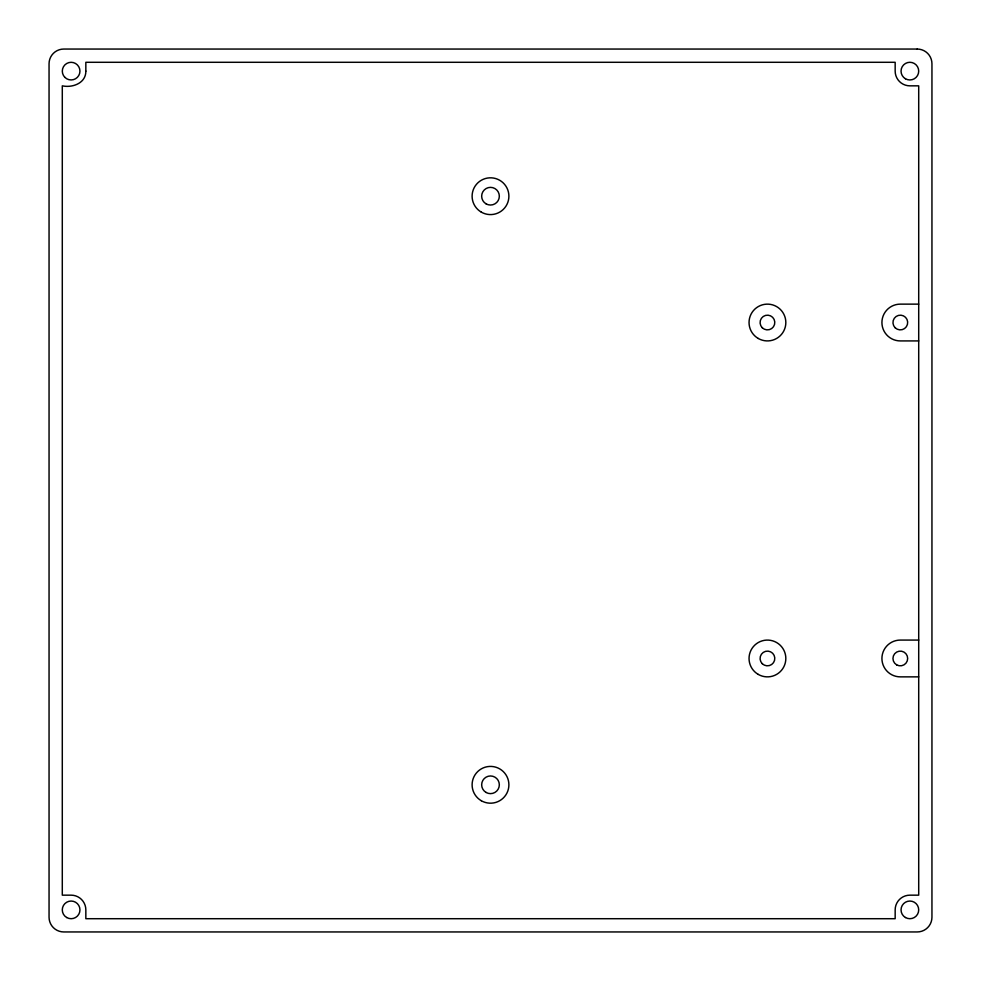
<?xml version="1.0" encoding="UTF-8"?>
<svg xmlns="http://www.w3.org/2000/svg" width="981" height="981" viewBox="0 0 981 981"><rect width="100%" height="100%" fill="white"/><g stroke="black" fill="none" stroke-linecap="round" stroke-linejoin="round"><path stroke-width="1.47" d="M918.707 304.135L900.313 304.135A18.394 18.394 0 0 0 881.919 322.528A18.394 18.394 0 0 0 900.313 340.922L918.707 340.922M918.707 640.078L900.313 640.078A18.394 18.394 0 0 0 881.919 658.472A18.394 18.394 0 0 0 900.313 676.865L918.707 676.865M85.838 71.123C85.997 83.201 72.459 88.057 62.294 85.838L62.294 895.163L71.123 895.163A14.715 14.715 0 0 1 85.838 909.878L85.838 918.707L895.163 918.707L895.163 909.878A14.715 14.715 0 0 1 909.878 895.163L918.707 895.163L918.707 85.838L909.878 85.838A14.715 14.715 0 0 1 895.163 71.123L895.163 62.294L85.838 62.294L85.838 71.123M917.235 49.05L63.765 49.05A14.715 14.715 0 0 0 49.05 63.765L49.05 917.235A14.715 14.715 0 0 0 63.765 931.95L917.235 931.95A14.715 14.715 0 0 0 931.95 917.235L931.95 63.765A14.715 14.715 0 0 0 917.235 49.05M895.113 327.728A7.357 7.357 0 0 0 907.425 324.429A7.357 7.357 0 0 0 898.412 315.416A7.357 7.357 0 0 0 895.113 327.728M762.237 327.728A7.357 7.357 0 0 0 774.549 324.429A7.357 7.357 0 0 0 765.536 315.416A7.357 7.357 0 0 0 762.237 327.728M481.303 212.129A18.394 18.394 0 0 0 508.894 196.2A18.394 18.394 0 0 0 481.303 180.271A18.394 18.394 0 0 0 481.303 212.129M762.237 663.671A7.357 7.357 0 0 0 774.549 660.372A7.357 7.357 0 0 0 765.536 651.359A7.357 7.357 0 0 0 762.237 663.671M758.239 674.401A18.394 18.394 0 0 0 785.83 658.472A18.394 18.394 0 0 0 758.239 642.543A18.394 18.394 0 0 0 758.239 674.401M64.881 77.364A8.829 8.829 0 0 0 79.645 73.403A8.829 8.829 0 0 0 68.842 62.6A8.829 8.829 0 0 0 64.881 77.364M486.086 203.852A8.829 8.829 0 0 0 499.329 196.2A8.829 8.829 0 0 0 486.086 188.548A8.829 8.829 0 0 0 486.086 203.852M758.239 338.457A18.394 18.394 0 0 0 785.83 322.528A18.394 18.394 0 0 0 758.239 306.599A18.394 18.394 0 0 0 758.239 338.457M905.463 78.774A8.829 8.829 0 0 0 918.707 71.123A8.829 8.829 0 0 0 905.463 63.471A8.829 8.829 0 0 0 905.463 78.774M481.303 800.729A18.394 18.394 0 0 0 508.894 784.8A18.394 18.394 0 0 0 481.303 768.871A18.394 18.394 0 0 0 481.303 800.729M486.086 792.452A8.829 8.829 0 0 0 499.329 784.8A8.829 8.829 0 0 0 486.086 777.148A8.829 8.829 0 0 0 486.086 792.452M896.634 664.848A7.357 7.357 0 0 0 907.67 658.472A7.357 7.357 0 0 0 896.634 652.095A7.357 7.357 0 0 0 896.634 664.848M66.708 917.529A8.829 8.829 0 0 0 79.952 909.878A8.829 8.829 0 0 0 66.708 902.226A8.829 8.829 0 0 0 66.708 917.529M905.463 917.529A8.829 8.829 0 0 0 918.707 909.878A8.829 8.829 0 0 0 905.463 902.226A8.829 8.829 0 0 0 905.463 917.529"/></g></svg>
